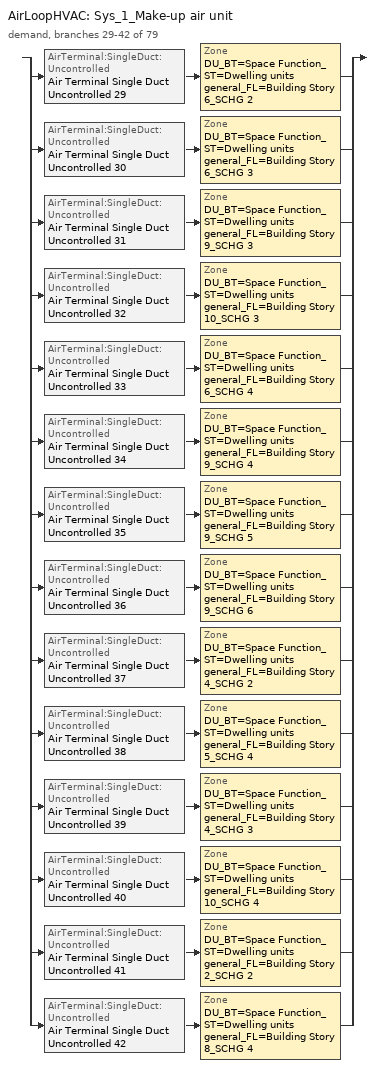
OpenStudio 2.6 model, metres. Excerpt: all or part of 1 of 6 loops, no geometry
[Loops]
AirLoopHVAC 'Sys_1_Make-up air unit'
 demand, branches 29-42 of 79: split
  | AirTerminal:SingleDuct:Uncontrolled 'Air Terminal Single Duct Uncontrolled 29' > Zone 'DU_BT=Space Function_ST=Dwelling units general_FL=Building Story 6_SCHG 2'
  | AirTerminal:SingleDuct:Uncontrolled 'Air Terminal Single Duct Uncontrolled 30' > Zone 'DU_BT=Space Function_ST=Dwelling units general_FL=Building Story 6_SCHG 3'
  | AirTerminal:SingleDuct:Uncontrolled 'Air Terminal Single Duct Uncontrolled 31' > Zone 'DU_BT=Space Function_ST=Dwelling units general_FL=Building Story 9_SCHG 3'
  | AirTerminal:SingleDuct:Uncontrolled 'Air Terminal Single Duct Uncontrolled 32' > Zone 'DU_BT=Space Function_ST=Dwelling units general_FL=Building Story 10_SCHG 3'
  | AirTerminal:SingleDuct:Uncontrolled 'Air Terminal Single Duct Uncontrolled 33' > Zone 'DU_BT=Space Function_ST=Dwelling units general_FL=Building Story 6_SCHG 4'
  | AirTerminal:SingleDuct:Uncontrolled 'Air Terminal Single Duct Uncontrolled 34' > Zone 'DU_BT=Space Function_ST=Dwelling units general_FL=Building Story 9_SCHG 4'
  | AirTerminal:SingleDuct:Uncontrolled 'Air Terminal Single Duct Uncontrolled 35' > Zone 'DU_BT=Space Function_ST=Dwelling units general_FL=Building Story 9_SCHG 5'
  | AirTerminal:SingleDuct:Uncontrolled 'Air Terminal Single Duct Uncontrolled 36' > Zone 'DU_BT=Space Function_ST=Dwelling units general_FL=Building Story 9_SCHG 6'
  | AirTerminal:SingleDuct:Uncontrolled 'Air Terminal Single Duct Uncontrolled 37' > Zone 'DU_BT=Space Function_ST=Dwelling units general_FL=Building Story 4_SCHG 2'
  | AirTerminal:SingleDuct:Uncontrolled 'Air Terminal Single Duct Uncontrolled 38' > Zone 'DU_BT=Space Function_ST=Dwelling units general_FL=Building Story 5_SCHG 4'
  | AirTerminal:SingleDuct:Uncontrolled 'Air Terminal Single Duct Uncontrolled 39' > Zone 'DU_BT=Space Function_ST=Dwelling units general_FL=Building Story 4_SCHG 3'
  | AirTerminal:SingleDuct:Uncontrolled 'Air Terminal Single Duct Uncontrolled 40' > Zone 'DU_BT=Space Function_ST=Dwelling units general_FL=Building Story 10_SCHG 4'
  | AirTerminal:SingleDuct:Uncontrolled 'Air Terminal Single Duct Uncontrolled 41' > Zone 'DU_BT=Space Function_ST=Dwelling units general_FL=Building Story 2_SCHG 2'
  | AirTerminal:SingleDuct:Uncontrolled 'Air Terminal Single Duct Uncontrolled 42' > Zone 'DU_BT=Space Function_ST=Dwelling units general_FL=Building Story 8_SCHG 4'
[EvaporativeFluidCooler:SingleSpeed]
Central Tower: Design Air Flow Rate {m3/s}=autosize; Fan Power at Design Air Flow Rate {W}=autosize; Design Spray Water Flow Rate {m3/s}=0.002208; Performance Input Method=UFactorTimesAreaAndDesignWaterFlowRate; U-factor Times Area Value at Design Air Flow Rate {W/K}=autosize; Design Water Flow Rate {m3/s}=autosize; Capacity Control=FanCycling; Sizing Factor=1; Evaporation Loss Mode=SaturatedExit; Drift Loss Percent {percent}=0.008; Blowdown Calculation Mode=ConcentrationRatio; Blowdown Concentration Ratio=3
[Sizing:Zone] Zone Cooling Design Supply Air Temperature Input Method=SupplyAirTemperature; Zone Cooling Design Supply Air Temperature {C}=13; Zone Cooling Design Supply Air Temperature Difference {deltaC}=11.11; Zone Heating Design Supply Air Temperature Input Method=SupplyAirTemperature; Zone Heating Design Supply Air Temperature {C}=43; Zone Heating Design Supply Air Temperature Difference {deltaC}=11.11; Zone Cooling Design Supply Air Humidity Ratio {kg-H2O/kg-air}=0.0085; Zone Heating Design Supply Air Humidity Ratio {kg-H2O/kg-air}=0.008; Zone Heating Sizing Factor=1.3; Zone Cooling Sizing Factor=1.1; Cooling Design Air Flow Method=DesignDay; Heating Design Air Flow Method=DesignDay; Account for Dedicated Outdoor Air System=No; Dedicated Outdoor Air System Control Strategy=NeutralSupplyAir; Dedicated Outdoor Air Low Setpoint Temperature for Design {C}=autosize; Dedicated Outdoor Air High Setpoint Temperature for Design {C}=autosize
DU_BT=Space Function_ST=Dwelling units general_FL=Building Story 6_SCHG 2; DU_BT=Space Function_ST=Dwelling units general_FL=Building Story 6_SCHG 3; DU_BT=Space Function_ST=Dwelling units general_FL=Building Story 9_SCHG 3; DU_BT=Space Function_ST=Dwelling units general_FL=Building Story 10_SCHG 3; DU_BT=Space Function_ST=Dwelling units general_FL=Building Story 6_SCHG 4; DU_BT=Space Function_ST=Dwelling units general_FL=Building Story 9_SCHG 4; DU_BT=Space Function_ST=Dwelling units general_FL=Building Story 9_SCHG 5; DU_BT=Space Function_ST=Dwelling units general_FL=Building Story 9_SCHG 6; DU_BT=Space Function_ST=Dwelling units general_FL=Building Story 4_SCHG 2; DU_BT=Space Function_ST=Dwelling units general_FL=Building Story 5_SCHG 4; DU_BT=Space Function_ST=Dwelling units general_FL=Building Story 4_SCHG 3; DU_BT=Space Function_ST=Dwelling units general_FL=Building Story 10_SCHG 4; DU_BT=Space Function_ST=Dwelling units general_FL=Building Story 2_SCHG 2; DU_BT=Space Function_ST=Dwelling units general_FL=Building Story 8_SCHG 4
[Zone equipment]
DU_BT=Space Function_ST=Dwelling units general_FL=Building Story 6_SCHG 2: DU_BT=Space Function_ST=Dwelling units general_FL=Building Story 6_SCHG 2 PTAC, Zone HVAC Baseboard Convective Electric 29, Air Terminal Single Duct Uncontrolled 29
DU_BT=Space Function_ST=Dwelling units general_FL=Building Story 6_SCHG 3: DU_BT=Space Function_ST=Dwelling units general_FL=Building Story 6_SCHG 3 PTAC, Zone HVAC Baseboard Convective Electric 30, Air Terminal Single Duct Uncontrolled 30
DU_BT=Space Function_ST=Dwelling units general_FL=Building Story 9_SCHG 3: DU_BT=Space Function_ST=Dwelling units general_FL=Building Story 9_SCHG 3 PTAC, Zone HVAC Baseboard Convective Electric 31, Air Terminal Single Duct Uncontrolled 31
DU_BT=Space Function_ST=Dwelling units general_FL=Building Story 10_SCHG 3: DU_BT=Space Function_ST=Dwelling units general_FL=Building Story 10_SCHG 3 PTAC, Zone HVAC Baseboard Convective Electric 32, Air Terminal Single Duct Uncontrolled 32
DU_BT=Space Function_ST=Dwelling units general_FL=Building Story 6_SCHG 4: DU_BT=Space Function_ST=Dwelling units general_FL=Building Story 6_SCHG 4 PTAC, Zone HVAC Baseboard Convective Electric 33, Air Terminal Single Duct Uncontrolled 33
DU_BT=Space Function_ST=Dwelling units general_FL=Building Story 9_SCHG 4: DU_BT=Space Function_ST=Dwelling units general_FL=Building Story 9_SCHG 4 PTAC, Zone HVAC Baseboard Convective Electric 34, Air Terminal Single Duct Uncontrolled 34
DU_BT=Space Function_ST=Dwelling units general_FL=Building Story 9_SCHG 5: DU_BT=Space Function_ST=Dwelling units general_FL=Building Story 9_SCHG 5 PTAC, Zone HVAC Baseboard Convective Electric 35, Air Terminal Single Duct Uncontrolled 35
DU_BT=Space Function_ST=Dwelling units general_FL=Building Story 9_SCHG 6: DU_BT=Space Function_ST=Dwelling units general_FL=Building Story 9_SCHG 6 PTAC, Zone HVAC Baseboard Convective Electric 36, Air Terminal Single Duct Uncontrolled 36
DU_BT=Space Function_ST=Dwelling units general_FL=Building Story 4_SCHG 2: DU_BT=Space Function_ST=Dwelling units general_FL=Building Story 4_SCHG 2 PTAC, Zone HVAC Baseboard Convective Electric 37, Air Terminal Single Duct Uncontrolled 37
DU_BT=Space Function_ST=Dwelling units general_FL=Building Story 5_SCHG 4: DU_BT=Space Function_ST=Dwelling units general_FL=Building Story 5_SCHG 4 PTAC, Zone HVAC Baseboard Convective Electric 38, Air Terminal Single Duct Uncontrolled 38
DU_BT=Space Function_ST=Dwelling units general_FL=Building Story 4_SCHG 3: DU_BT=Space Function_ST=Dwelling units general_FL=Building Story 4_SCHG 3 PTAC, Zone HVAC Baseboard Convective Electric 39, Air Terminal Single Duct Uncontrolled 39
DU_BT=Space Function_ST=Dwelling units general_FL=Building Story 10_SCHG 4: DU_BT=Space Function_ST=Dwelling units general_FL=Building Story 10_SCHG 4 PTAC, Zone HVAC Baseboard Convective Electric 40, Air Terminal Single Duct Uncontrolled 40
DU_BT=Space Function_ST=Dwelling units general_FL=Building Story 2_SCHG 2: DU_BT=Space Function_ST=Dwelling units general_FL=Building Story 2_SCHG 2 PTAC, Zone HVAC Baseboard Convective Electric 41, Air Terminal Single Duct Uncontrolled 41
DU_BT=Space Function_ST=Dwelling units general_FL=Building Story 8_SCHG 4: DU_BT=Space Function_ST=Dwelling units general_FL=Building Story 8_SCHG 4 PTAC, Zone HVAC Baseboard Convective Electric 42, Air Terminal Single Duct Uncontrolled 42
[Fan:ConstantVolume] Availability Schedule=Always On Discrete; Fan Efficiency=0.39975; Pressure Rise {Pa}=640; Maximum Flow Rate {m3/s}=AutoSize; Motor Efficiency=0.615
Fan Constant Volume 30; Fan Constant Volume 31; Fan Constant Volume 32; Fan Constant Volume 33; Fan Constant Volume 34; Fan Constant Volume 35; Fan Constant Volume 36; Fan Constant Volume 37; Fan Constant Volume 38; Fan Constant Volume 39; Fan Constant Volume 40; Fan Constant Volume 41; Fan Constant Volume 42; Fan Constant Volume 43
[Coil:Heating:Electric] Availability Schedule=ON_OFF_ALWAYS_OFF
Coil Heating Electric 30; Coil Heating Electric 31; Coil Heating Electric 32; Coil Heating Electric 33; Coil Heating Electric 34; Coil Heating Electric 35; Coil Heating Electric 36; Coil Heating Electric 37; Coil Heating Electric 38; Coil Heating Electric 39; Coil Heating Electric 40; Coil Heating Electric 41; Coil Heating Electric 42; Coil Heating Electric 43
[Coil:Cooling:DX:SingleSpeed] Availability Schedule=Always On Discrete; Rated Total Cooling Capacity {W}=autosize; Rated Sensible Heat Ratio=autosize; Rated Air Flow Rate {m3/s}=autosize; Rated Evaporator Fan Power Per Volume Flow Rate {W/(m3/s)}=773.3; Total Cooling Capacity Function of Temperature Curve=DXCOOL-NECB2011-REF-CAPFT; Total Cooling Capacity Function of Flow Fraction Curve=DXCOOL-NECB2011-REF-CAPFFLOW; Energy Input Ratio Function of Temperature Curve=DXCOOL-NECB2011-REF-COOLEIRFT; Energy Input Ratio Function of Flow Fraction Curve=DXCOOL-NECB2011-REF-COOLEIRFFLOW; Part Load Fraction Correlation Curve=DXCOOL-NECB2011-REF-COOLPLFFPLR; Condenser Type=AirCooled; Evaporative Condenser Effectiveness=0; Evaporative Condenser Air Flow Rate {m3/s}=Autosize; Evaporative Condenser Pump Rated Power Consumption {W}=Autosize; Crankcase Heater Capacity {W}=0; Maximum Outdoor Dry-Bulb Temperature for Crankcase Heater Operation {C}=0; Basin Heater Capacity {W/K}=0; Basin Heater Setpoint Temperature {C}=10
Name | Rated COP {W/W}
Coil Cooling DX Single Speed 30 12kBtu/hr 9.9EER | 3.36729
Coil Cooling DX Single Speed 31 6kBtu/hr 11.0EER | 3.7266
Coil Cooling DX Single Speed 32 16kBtu/hr 9.3EER | 3.15673
Coil Cooling DX Single Speed 33 17kBtu/hr 9.3EER | 3.15719
Coil Cooling DX Single Speed 34 13kBtu/hr 9.7EER | 3.29876
Coil Cooling DX Single Speed 35 14kBtu/hr 9.5EER | 3.22419
Coil Cooling DX Single Speed 36 9kBtu/hr 10.5EER | 3.55107
Coil Cooling DX Single Speed 37 7kBtu/hr 11.0EER | 3.72706
Coil Cooling DX Single Speed 38 15kBtu/hr 9.3EER | 3.15624
Coil Cooling DX Single Speed 39 9kBtu/hr 10.5EER | 3.57196
Coil Cooling DX Single Speed 40 9kBtu/hr 10.5EER | 3.57216
Coil Cooling DX Single Speed 41 19kBtu/hr 9.3EER | 3.15878
Coil Cooling DX Single Speed 42 13kBtu/hr 9.7EER | 3.27577
Coil Cooling DX Single Speed 43 12kBtu/hr 9.9EER | 3.36848
[ZoneHVAC:PackagedTerminalAirConditioner] Availability Schedule=Always On Discrete; Supply Air Flow Rate During Cooling Operation {m3/s}=Autosize; Supply Air Flow Rate During Heating Operation {m3/s}=Autosize; Supply Air Flow Rate When No Cooling or Heating is Needed {m3/s}=Autosize; Outdoor Air Flow Rate During Cooling Operation {m3/s}=1e-05; Outdoor Air Flow Rate During Heating Operation {m3/s}=1e-05; Outdoor Air Flow Rate When No Cooling or Heating is Needed {m3/s}=1e-05; Fan Placement=DrawThrough
Name | Supply Air Fan | Heating Coil | Cooling Coil
DU_BT=Space Function_ST=Dwelling units general_FL=Building Story 6_SCHG 2 PTAC | Fan Constant Volume 30 | Coil Heating Electric 30 | Coil Cooling DX Single Speed 30 12kBtu/hr 9.9EER
DU_BT=Space Function_ST=Dwelling units general_FL=Building Story 6_SCHG 3 PTAC | Fan Constant Volume 31 | Coil Heating Electric 31 | Coil Cooling DX Single Speed 31 6kBtu/hr 11.0EER
DU_BT=Space Function_ST=Dwelling units general_FL=Building Story 9_SCHG 3 PTAC | Fan Constant Volume 32 | Coil Heating Electric 32 | Coil Cooling DX Single Speed 32 16kBtu/hr 9.3EER
DU_BT=Space Function_ST=Dwelling units general_FL=Building Story 10_SCHG 3 PTAC | Fan Constant Volume 33 | Coil Heating Electric 33 | Coil Cooling DX Single Speed 33 17kBtu/hr 9.3EER
DU_BT=Space Function_ST=Dwelling units general_FL=Building Story 6_SCHG 4 PTAC | Fan Constant Volume 34 | Coil Heating Electric 34 | Coil Cooling DX Single Speed 34 13kBtu/hr 9.7EER
DU_BT=Space Function_ST=Dwelling units general_FL=Building Story 9_SCHG 4 PTAC | Fan Constant Volume 35 | Coil Heating Electric 35 | Coil Cooling DX Single Speed 35 14kBtu/hr 9.5EER
DU_BT=Space Function_ST=Dwelling units general_FL=Building Story 9_SCHG 5 PTAC | Fan Constant Volume 36 | Coil Heating Electric 36 | Coil Cooling DX Single Speed 36 9kBtu/hr 10.5EER
DU_BT=Space Function_ST=Dwelling units general_FL=Building Story 9_SCHG 6 PTAC | Fan Constant Volume 37 | Coil Heating Electric 37 | Coil Cooling DX Single Speed 37 7kBtu/hr 11.0EER
DU_BT=Space Function_ST=Dwelling units general_FL=Building Story 4_SCHG 2 PTAC | Fan Constant Volume 38 | Coil Heating Electric 38 | Coil Cooling DX Single Speed 38 15kBtu/hr 9.3EER
DU_BT=Space Function_ST=Dwelling units general_FL=Building Story 5_SCHG 4 PTAC | Fan Constant Volume 39 | Coil Heating Electric 39 | Coil Cooling DX Single Speed 39 9kBtu/hr 10.5EER
DU_BT=Space Function_ST=Dwelling units general_FL=Building Story 4_SCHG 3 PTAC | Fan Constant Volume 40 | Coil Heating Electric 40 | Coil Cooling DX Single Speed 40 9kBtu/hr 10.5EER
DU_BT=Space Function_ST=Dwelling units general_FL=Building Story 10_SCHG 4 PTAC | Fan Constant Volume 41 | Coil Heating Electric 41 | Coil Cooling DX Single Speed 41 19kBtu/hr 9.3EER
DU_BT=Space Function_ST=Dwelling units general_FL=Building Story 2_SCHG 2 PTAC | Fan Constant Volume 42 | Coil Heating Electric 42 | Coil Cooling DX Single Speed 42 13kBtu/hr 9.7EER
DU_BT=Space Function_ST=Dwelling units general_FL=Building Story 8_SCHG 4 PTAC | Fan Constant Volume 43 | Coil Heating Electric 43 | Coil Cooling DX Single Speed 43 12kBtu/hr 9.9EER
[ZoneHVAC:Baseboard:Convective:Electric] Availability Schedule=Always On Discrete; Nominal Capacity {W}=autosize; Efficiency=1
Zone HVAC Baseboard Convective Electric 29; Zone HVAC Baseboard Convective Electric 30; Zone HVAC Baseboard Convective Electric 31; Zone HVAC Baseboard Convective Electric 32; Zone HVAC Baseboard Convective Electric 33; Zone HVAC Baseboard Convective Electric 34; Zone HVAC Baseboard Convective Electric 35; Zone HVAC Baseboard Convective Electric 36; Zone HVAC Baseboard Convective Electric 37; Zone HVAC Baseboard Convective Electric 38; Zone HVAC Baseboard Convective Electric 39; Zone HVAC Baseboard Convective Electric 40; Zone HVAC Baseboard Convective Electric 41; Zone HVAC Baseboard Convective Electric 42
[AirTerminal:SingleDuct:Uncontrolled] Availability Schedule=Always On Discrete; Maximum Air Flow Rate {m3/s}=AutoSize
Air Terminal Single Duct Uncontrolled 29; Air Terminal Single Duct Uncontrolled 30; Air Terminal Single Duct Uncontrolled 31; Air Terminal Single Duct Uncontrolled 32; Air Terminal Single Duct Uncontrolled 33; Air Terminal Single Duct Uncontrolled 34; Air Terminal Single Duct Uncontrolled 35; Air Terminal Single Duct Uncontrolled 36; Air Terminal Single Duct Uncontrolled 37; Air Terminal Single Duct Uncontrolled 38; Air Terminal Single Duct Uncontrolled 39; Air Terminal Single Duct Uncontrolled 40; Air Terminal Single Duct Uncontrolled 41; Air Terminal Single Duct Uncontrolled 42
[HeatExchanger:AirToAir:SensibleAndLatent]
Sys_1_Make-up air unit ERV: Availability Schedule=Always On Discrete; Nominal Supply Air Flow Rate {m3/s}=autosize; Sensible Effectiveness at 100% Heating Air Flow=0.5; Latent Effectiveness at 100% Heating Air Flow=0.5; Sensible Effectiveness at 75% Heating Air Flow=0.5; Latent Effectiveness at 75% Heating Air Flow=0.5; Sensible Effectiveness at 100% Cooling Air Flow=0.5; Latent Effectiveness at 100% Cooling Air Flow=0.5; Sensible Effectiveness at 75% Cooling Air Flow=0.5; Latent Effectiveness at 75% Cooling Air Flow=0.5; Nominal Electric Power {W}=2032.05; Supply Air Outlet Temperature Control=Yes; Heat Exchanger Type=Rotary; Frost Control Type=ExhaustOnly; Threshold Temperature {C}=-23.3; Initial Defrost Time Fraction=0.167; Rate of Defrost Time Fraction Increase {1/K}=1.44; Economizer Lockout=Yes
[SetpointManager:OutdoorAirPretreat]
Setpoint Manager Outdoor Air Pretreat 1: Minimum Setpoint Temperature {C}=-99; Maximum Setpoint Temperature {C}=99; Minimum Setpoint Humidity Ratio {kgWater/kgDryAir}=1e-05; Maximum Setpoint Humidity Ratio {kgWater/kgDryAir}=1
[AvailabilityManager:NightCycle] Control Type=CycleOnAny; Thermostat Tolerance {deltaC}=1; Cycling Run Time {s}=3600
Availability Manager Night Cycle 1; Availability Manager Night Cycle 2; Availability Manager Night Cycle 3
[Schedule:Ruleset]
ON_OFF_ALWAYS_OFF: Default Day Schedule=Schedule Day 3
[Schedule:Day]
Schedule Day 3; wkdON_OFF_ALWAYS_OFF 1; satON_OFF_ALWAYS_OFF 1; sunON_OFF_ALWAYS_OFF 1: 1, 0, 0, 2, 0, 0, 3, 0, 0, 4, 0, 0, 5, 0, 0, 6, 0, 0, 7, 0, 0, 8, 0, 0, 9, 0, 0, 10, 0, 0, 11, 0, 0, 12, 0, 0, 13, 0, 0, 14, 0, 0, 15, 0, 0, 16, 0, 0, 17, 0, 0, 18, 0, 0, 19, 0, 0, 20, 0, 0, 21, 0, 0, 22, 0, 0, 23, 0, 0, 24, 0, 0
[Schedule:Rule] Schedule Ruleset=ON_OFF_ALWAYS_OFF; Date Specification Type=DateRange; Start Month=1; Start Day=1; End Month=12; End Day=31
Name | Rule Order | Day Schedule | Apply Sunday | Apply Monday | Apply Tuesday | Apply Wednesday | Apply Thursday | Apply Friday | Apply Saturday
wkdON_OFF_ALWAYS_OFF rule | 2 | wkdON_OFF_ALWAYS_OFF 1 | No | Yes | Yes | Yes | Yes | Yes | No
satON_OFF_ALWAYS_OFFrule | 1 | satON_OFF_ALWAYS_OFF 1 | No | No | No | No | No | No | Yes
sunON_OFF_ALWAYS_OFFrule | 0 | sunON_OFF_ALWAYS_OFF 1 | Yes | No | No | No | No | No | No
[Schedule:Constant]
Always On Discrete: Value=1
[Curve:Biquadratic] Minimum Value of x=13; Maximum Value of x=24; Minimum Value of y=24; Maximum Value of y=46
Name | Coefficient1 Constant | Coefficient2 x | Coefficient3 x**2 | Coefficient4 y | Coefficient5 y**2 | Coefficient6 x*y
DXCOOL-NECB2011-REF-CAPFT | 0.867905 | 0.0142459 | 0.00055436 | -0.0075575 | 3.3e-05 | -0.0001918
DXCOOL-NECB2011-REF-COOLEIRFT | 0.116936 | 0.0284933 | -0.0004112 | 0.0214108 | 0.00016103 | -0.0006791
[Curve:Quadratic] Coefficient1 Constant=1; Coefficient2 x=0; Coefficient3 x**2=0; Minimum Value of x=0; Maximum Value of x=1
DXCOOL-NECB2011-REF-CAPFFLOW; DXCOOL-NECB2011-REF-COOLEIRFFLOW
[Curve:Cubic]
DXCOOL-NECB2011-REF-COOLPLFFPLR: Coefficient1 Constant=0.0277; Coefficient2 x=4.9151; Coefficient3 x**2=-8.184; Coefficient4 x**3=4.2702; Minimum Value of x=0.7; Maximum Value of x=1
